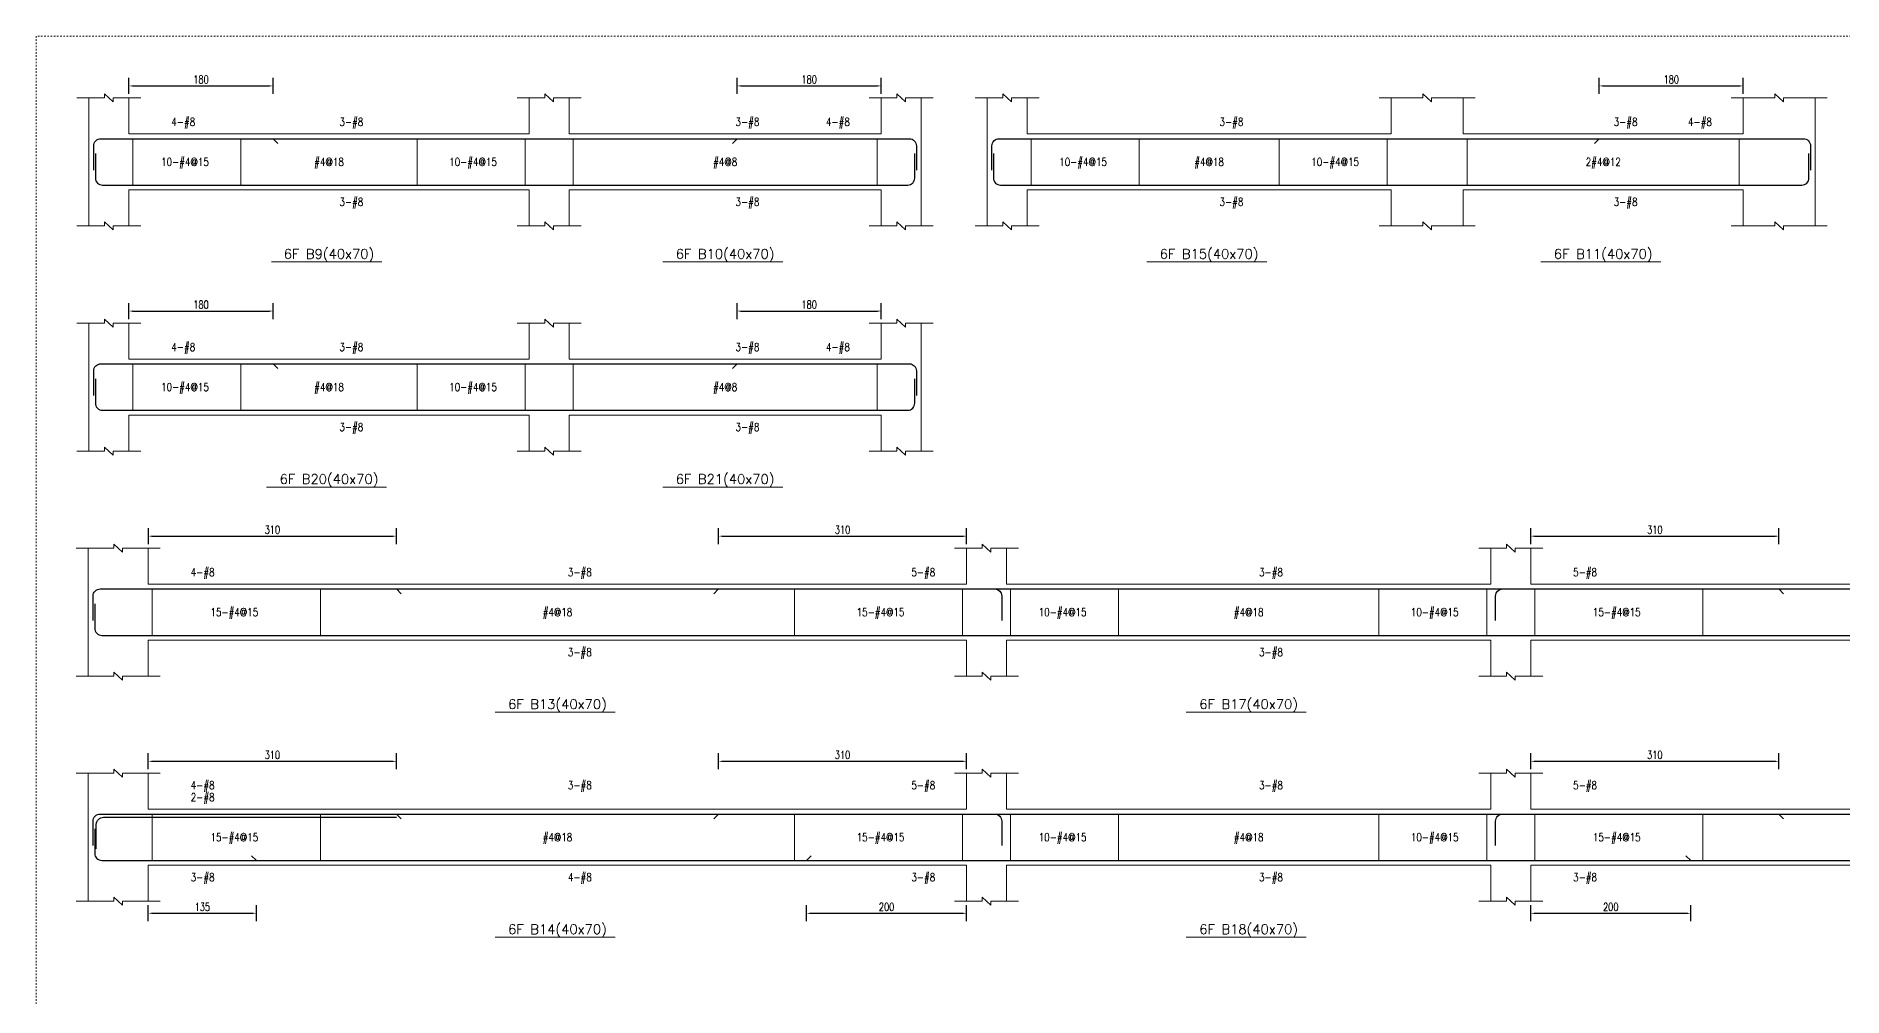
# Model space of a CAD drawing. Header units: millimetres. Extents: x 50 to 17750, y -6050 to -1000.
# Drawn here: x 14250 to 16508, y -2201 to -1000 of the extents above; entities that cross this region are included whole.
import ezdxf
from ezdxf.enums import TextEntityAlignment as Align

# ---------------------------------------------------------------- set-up
doc = ezdxf.new("R2010")
doc.units = ezdxf.units.MM
doc.linetypes.add('DOT', pattern=[4, 2, -2])
for name, color, linetype in [('主筋文字', 3, 'Continuous'), ('主筋文字引線', 3, 'Continuous'), ('主筋線', 1, 'Continuous'), ('剪力筋文字', 3, 'Continuous'), ('剪力筋文字引線', 3, 'Continuous'), ('剪力筋線', 3, 'Continuous'), ('圖框', 132, 'DOT'), ('尺寸標註-字串', 4, 'Continuous'), ('梁柱截斷記號', 3, 'Continuous'), ('梁跨名稱', 3, 'Continuous'), ('梁跨名稱底線', 3, 'Continuous'), ('邊界線', 3, 'Continuous')]:
    doc.layers.add(name, color=color, linetype=linetype)
doc.styles.add('note', font='romans', dxfattribs={"width": 0.75, "height": 10})
doc.styles.add('romanc', font='romanc.shx', dxfattribs={"height": 0.2, "bigfont": 'chineset.shx'})
doc.styles.add('romans', font='romans.shx', dxfattribs={"height": 0.2, "bigfont": 'chineset.shx'})
doc.dimstyles.new('BeamRebarDim', dxfattribs={"dimtxt": 12, "dimasz": 4.5, "dimexe": 10, "dimexo": 1, "dimgap": 3, "dimtad": 1, "dimdec": 0, "dimdsep": 46, "dimtxsty": 'note', "dimcen": 2.5, "dimclrd": 256, "dimclre": 256, "dimclrt": 256, "dimadec": 0, "dimazin": 0, "dimtfac": 1, "dimtmove": 0, "dimatfit": 3, "dimfxl": 1, "dimtolj": 1, "dimarcsym": 0})

# ---------------------------------------------------------------- blocks, each defined once
blk = doc.blocks.new('*D154')
at = {"layer": 'Defpoints', "color": 0}
for p in [(14366.015625, -1073.265625), (14546.015625, -1062.265625), (14546.015625, -1073.265625)]:
    blk.add_point(p, dxfattribs=at)
at = {"layer": '尺寸標註-字串', "lineweight": -2}
for p, q in [((14366.015625, -1072.265625), (14366.015625, -1052.265625)), ((14546.015625, -1072.265625), (14546.015625, -1052.265625)), ((14370.515625, -1062.265625), (14541.515625, -1062.265625))]:
    blk.add_line(p, q, dxfattribs=at)
at = {"layer": '尺寸標註-字串'}
for points in [[(14370.515625, -1061.515625), (14370.515625, -1063.015625), (14366.015625, -1062.265625)], [(14541.515625, -1063.015625), (14541.515625, -1061.515625), (14546.015625, -1062.265625)]]:
    blk.add_solid(points, dxfattribs=at)
at = {"layer": '尺寸標註-字串', "insert": (14456.015625, -1054.220625), "char_height": 10, "attachment_point": 5, "style": 'note'}
blk.add_mtext('\\A1;180', dxfattribs=at)
blk = doc.blocks.new('*D155')
at = {"layer": 'Defpoints', "color": 0}
for p in [(15126.015625, -1073.265625), (15306.015625, -1062.265625), (15306.015625, -1073.265625)]:
    blk.add_point(p, dxfattribs=at)
at = {"layer": '尺寸標註-字串', "lineweight": -2}
for p, q in [((15126.015625, -1072.265625), (15126.015625, -1052.265625)), ((15306.015625, -1072.265625), (15306.015625, -1052.265625)), ((15130.515625, -1062.265625), (15301.515625, -1062.265625))]:
    blk.add_line(p, q, dxfattribs=at)
at = {"layer": '尺寸標註-字串'}
for points in [[(15130.515625, -1061.515625), (15130.515625, -1063.015625), (15126.015625, -1062.265625)], [(15301.515625, -1063.015625), (15301.515625, -1061.515625), (15306.015625, -1062.265625)]]:
    blk.add_solid(points, dxfattribs=at)
at = {"layer": '尺寸標註-字串', "insert": (15216.015625, -1054.220625), "char_height": 10, "attachment_point": 5, "style": 'note'}
blk.add_mtext('\\A1;180', dxfattribs=at)
blk = doc.blocks.new('*D156')
at = {"layer": 'Defpoints', "color": 0}
for p in [(16203.28125, -1073.265625), (16383.28125, -1062.265625), (16383.28125, -1073.265625)]:
    blk.add_point(p, dxfattribs=at)
at = {"layer": '尺寸標註-字串', "lineweight": -2}
for p, q in [((16203.28125, -1072.265625), (16203.28125, -1052.265625)), ((16383.28125, -1072.265625), (16383.28125, -1052.265625)), ((16207.78125, -1062.265625), (16378.78125, -1062.265625))]:
    blk.add_line(p, q, dxfattribs=at)
at = {"layer": '尺寸標註-字串'}
for points in [[(16207.78125, -1061.515625), (16207.78125, -1063.015625), (16203.28125, -1062.265625)], [(16378.78125, -1063.015625), (16378.78125, -1061.515625), (16383.28125, -1062.265625)]]:
    blk.add_solid(points, dxfattribs=at)
at = {"layer": '尺寸標註-字串', "insert": (16293.28125, -1054.220625), "char_height": 10, "attachment_point": 5, "style": 'note'}
blk.add_mtext('\\A1;180', dxfattribs=at)
blk = doc.blocks.new('*D158')
at = {"layer": 'Defpoints', "color": 0}
for p in [(14546, -1343.7), (14366, -1354.7), (14546, -1354.7)]:
    blk.add_point(p, dxfattribs=at)
at = {"layer": '尺寸標註-字串', "lineweight": -2}
for p, q in [((14366, -1353.7), (14366, -1333.7)), ((14370.5, -1343.7), (14541.5, -1343.7)), ((14546, -1353.7), (14546, -1333.7))]:
    blk.add_line(p, q, dxfattribs=at)
at = {"layer": '尺寸標註-字串'}
for points in [[(14370.5, -1343), (14370.5, -1344.5), (14366, -1343.7)], [(14541.5, -1344.5), (14541.5, -1343), (14546, -1343.7)]]:
    blk.add_solid(points, dxfattribs=at)
at = {"layer": '尺寸標註-字串', "insert": (14456, -1335.7), "char_height": 10, "attachment_point": 5, "style": 'note'}
blk.add_mtext('\\A1;180', dxfattribs=at)
blk = doc.blocks.new('*D159')
at = {"layer": 'Defpoints', "color": 0}
for p in [(15306, -1343.7), (15126, -1354.7), (15306, -1354.7)]:
    blk.add_point(p, dxfattribs=at)
at = {"layer": '尺寸標註-字串', "lineweight": -2}
for p, q in [((15126, -1353.7), (15126, -1333.7)), ((15130.5, -1343.7), (15301.5, -1343.7)), ((15306, -1353.7), (15306, -1333.7))]:
    blk.add_line(p, q, dxfattribs=at)
at = {"layer": '尺寸標註-字串'}
for points in [[(15130.5, -1343), (15130.5, -1344.5), (15126, -1343.7)], [(15301.5, -1344.5), (15301.5, -1343), (15306, -1343.7)]]:
    blk.add_solid(points, dxfattribs=at)
at = {"layer": '尺寸標註-字串', "insert": (15216, -1335.7), "char_height": 10, "attachment_point": 5, "style": 'note'}
blk.add_mtext('\\A1;180', dxfattribs=at)
blk = doc.blocks.new('*D160')
at = {"layer": 'Defpoints', "color": 0}
for p in [(14700.234375, -1625.15625), (14390.234375, -1636.15625), (14700.234375, -1636.15625)]:
    blk.add_point(p, dxfattribs=at)
at = {"layer": '尺寸標註-字串', "lineweight": -2}
for p, q in [((14390.234375, -1635.15625), (14390.234375, -1615.15625)), ((14394.734375, -1625.15625), (14695.734375, -1625.15625)), ((14700.234375, -1635.15625), (14700.234375, -1615.15625))]:
    blk.add_line(p, q, dxfattribs=at)
at = {"layer": '尺寸標註-字串'}
for points in [[(14394.734375, -1624.40625), (14394.734375, -1625.90625), (14390.234375, -1625.15625)], [(14695.734375, -1625.90625), (14695.734375, -1624.40625), (14700.234375, -1625.15625)]]:
    blk.add_solid(points, dxfattribs=at)
at = {"layer": '尺寸標註-字串', "insert": (14545.234375, -1617.11125), "char_height": 10, "attachment_point": 5, "style": 'note'}
blk.add_mtext('\\A1;310', dxfattribs=at)
blk = doc.blocks.new('*D161')
at = {"layer": 'Defpoints', "color": 0}
for p in [(15412.734375, -1625.15625), (15102.734375, -1636.15625), (15412.734375, -1636.15625)]:
    blk.add_point(p, dxfattribs=at)
at = {"layer": '尺寸標註-字串', "lineweight": -2}
for p, q in [((15102.734375, -1635.15625), (15102.734375, -1615.15625)), ((15107.234375, -1625.15625), (15408.234375, -1625.15625)), ((15412.734375, -1635.15625), (15412.734375, -1615.15625))]:
    blk.add_line(p, q, dxfattribs=at)
at = {"layer": '尺寸標註-字串'}
for points in [[(15107.234375, -1624.40625), (15107.234375, -1625.90625), (15102.734375, -1625.15625)], [(15408.234375, -1625.90625), (15408.234375, -1624.40625), (15412.734375, -1625.15625)]]:
    blk.add_solid(points, dxfattribs=at)
at = {"layer": '尺寸標註-字串', "insert": (15257.734375, -1617.11125), "char_height": 10, "attachment_point": 5, "style": 'note'}
blk.add_mtext('\\A1;310', dxfattribs=at)
blk = doc.blocks.new('*D162')
at = {"layer": 'Defpoints', "color": 0}
for p in [(16427.734375, -1625.15625), (16117.734375, -1636.15625), (16427.734375, -1636.15625)]:
    blk.add_point(p, dxfattribs=at)
at = {"layer": '尺寸標註-字串', "lineweight": -2}
for p, q in [((16117.734375, -1635.15625), (16117.734375, -1615.15625)), ((16122.234375, -1625.15625), (16423.234375, -1625.15625)), ((16427.734375, -1635.15625), (16427.734375, -1615.15625))]:
    blk.add_line(p, q, dxfattribs=at)
at = {"layer": '尺寸標註-字串'}
for points in [[(16122.234375, -1624.40625), (16122.234375, -1625.90625), (16117.734375, -1625.15625)], [(16423.234375, -1625.90625), (16423.234375, -1624.40625), (16427.734375, -1625.15625)]]:
    blk.add_solid(points, dxfattribs=at)
at = {"layer": '尺寸標註-字串', "insert": (16272.734375, -1617.11125), "char_height": 10, "attachment_point": 5, "style": 'note'}
blk.add_mtext('\\A1;310', dxfattribs=at)
blk = doc.blocks.new('*D164')
at = {"layer": 'Defpoints', "color": 0}
for p in [(14390.2, -1917.6), (14700.2, -1906.6), (14700.2, -1917.6)]:
    blk.add_point(p, dxfattribs=at)
at = {"layer": '尺寸標註-字串', "lineweight": -2}
for p, q in [((14390.2, -1916.6), (14390.2, -1896.6)), ((14394.7, -1906.6), (14695.7, -1906.6)), ((14700.2, -1916.6), (14700.2, -1896.6))]:
    blk.add_line(p, q, dxfattribs=at)
at = {"layer": '尺寸標註-字串'}
for points in [[(14394.7, -1905.9), (14394.7, -1907.4), (14390.2, -1906.6)], [(14695.7, -1907.4), (14695.7, -1905.9), (14700.2, -1906.6)]]:
    blk.add_solid(points, dxfattribs=at)
at = {"layer": '尺寸標註-字串', "insert": (14545.2, -1898.6), "char_height": 10, "attachment_point": 5, "style": 'note'}
blk.add_mtext('\\A1;310', dxfattribs=at)
blk = doc.blocks.new('*D165')
at = {"layer": 'Defpoints', "color": 0}
for p in [(15102.7, -1917.6), (15412.7, -1906.6), (15412.7, -1917.6)]:
    blk.add_point(p, dxfattribs=at)
at = {"layer": '尺寸標註-字串', "lineweight": -2}
for p, q in [((15102.7, -1916.6), (15102.7, -1896.6)), ((15107.2, -1906.6), (15408.2, -1906.6)), ((15412.7, -1916.6), (15412.7, -1896.6))]:
    blk.add_line(p, q, dxfattribs=at)
at = {"layer": '尺寸標註-字串'}
for points in [[(15107.2, -1905.9), (15107.2, -1907.4), (15102.7, -1906.6)], [(15408.2, -1907.4), (15408.2, -1905.9), (15412.7, -1906.6)]]:
    blk.add_solid(points, dxfattribs=at)
at = {"layer": '尺寸標註-字串', "insert": (15257.7, -1898.6), "char_height": 10, "attachment_point": 5, "style": 'note'}
blk.add_mtext('\\A1;310', dxfattribs=at)
blk = doc.blocks.new('*D166')
at = {"layer": 'Defpoints', "color": 0}
for p in [(14525.2, -2096.6), (14390.2, -2107.6), (14525.2, -2107.6)]:
    blk.add_point(p, dxfattribs=at)
at = {"layer": '尺寸標註-字串', "lineweight": -2}
for p, q in [((14390.2, -2106.6), (14390.2, -2086.6)), ((14394.7, -2096.6), (14520.7, -2096.6)), ((14525.2, -2106.6), (14525.2, -2086.6))]:
    blk.add_line(p, q, dxfattribs=at)
at = {"layer": '尺寸標註-字串'}
for points in [[(14394.7, -2095.9), (14394.7, -2097.4), (14390.2, -2096.6)], [(14520.7, -2097.4), (14520.7, -2095.9), (14525.2, -2096.6)]]:
    blk.add_solid(points, dxfattribs=at)
at = {"layer": '尺寸標註-字串', "insert": (14457.7, -2088.6), "char_height": 10, "attachment_point": 5, "style": 'note'}
blk.add_mtext('\\A1;135', dxfattribs=at)
blk = doc.blocks.new('*D167')
at = {"layer": 'Defpoints', "color": 0}
for p in [(15412.7, -2096.6), (15212.7, -2107.6), (15412.7, -2107.6)]:
    blk.add_point(p, dxfattribs=at)
at = {"layer": '尺寸標註-字串', "lineweight": -2}
for p, q in [((15212.7, -2106.6), (15212.7, -2086.6)), ((15217.2, -2096.6), (15408.2, -2096.6)), ((15412.7, -2106.6), (15412.7, -2086.6))]:
    blk.add_line(p, q, dxfattribs=at)
at = {"layer": '尺寸標註-字串'}
for points in [[(15217.2, -2095.9), (15217.2, -2097.4), (15212.7, -2096.6)], [(15408.2, -2097.4), (15408.2, -2095.9), (15412.7, -2096.6)]]:
    blk.add_solid(points, dxfattribs=at)
at = {"layer": '尺寸標註-字串', "insert": (15312.7, -2088.6), "char_height": 10, "attachment_point": 5, "style": 'note'}
blk.add_mtext('\\A1;200', dxfattribs=at)
blk = doc.blocks.new('*D168')
at = {"layer": 'Defpoints', "color": 0}
for p in [(16117.7, -1917.6), (16427.7, -1906.6), (16427.7, -1917.6)]:
    blk.add_point(p, dxfattribs=at)
at = {"layer": '尺寸標註-字串', "lineweight": -2}
for p, q in [((16117.7, -1916.6), (16117.7, -1896.6)), ((16122.2, -1906.6), (16423.2, -1906.6)), ((16427.7, -1916.6), (16427.7, -1896.6))]:
    blk.add_line(p, q, dxfattribs=at)
at = {"layer": '尺寸標註-字串'}
for points in [[(16122.2, -1905.9), (16122.2, -1907.4), (16117.7, -1906.6)], [(16423.2, -1907.4), (16423.2, -1905.9), (16427.7, -1906.6)]]:
    blk.add_solid(points, dxfattribs=at)
at = {"layer": '尺寸標註-字串', "insert": (16272.7, -1898.6), "char_height": 10, "attachment_point": 5, "style": 'note'}
blk.add_mtext('\\A1;310', dxfattribs=at)
blk = doc.blocks.new('*D170')
at = {"layer": 'Defpoints', "color": 0}
for p in [(16317.7, -2096.6), (16117.7, -2107.6), (16317.7, -2107.6)]:
    blk.add_point(p, dxfattribs=at)
at = {"layer": '尺寸標註-字串', "lineweight": -2}
for p, q in [((16117.7, -2106.6), (16117.7, -2086.6)), ((16122.2, -2096.6), (16313.2, -2096.6)), ((16317.7, -2106.6), (16317.7, -2086.6))]:
    blk.add_line(p, q, dxfattribs=at)
at = {"layer": '尺寸標註-字串'}
for points in [[(16122.2, -2095.9), (16122.2, -2097.4), (16117.7, -2096.6)], [(16313.2, -2097.4), (16313.2, -2095.9), (16317.7, -2096.6)]]:
    blk.add_solid(points, dxfattribs=at)
at = {"layer": '尺寸標註-字串', "insert": (16217.7, -2088.6), "char_height": 10, "attachment_point": 5, "style": 'note'}
blk.add_mtext('\\A1;200', dxfattribs=at)

msp = doc.modelspace()

# ---------------------------------------------------------------- linework, layer by layer
at = {"layer": '主筋文字引線', "lineweight": 5}
for points in [[(14406, -1128.3, 0, 1.5, 0), (14406, -1123.8, 0, 0, 0), (14406, -1107.3, 0, 0, 0), (14416, -1107.3, 0, 0, 0)], [(14616, -1128.3, 0, 1.5, 0), (14616, -1123.8, 0, 0, 0), (14616, -1107.3, 0, 0, 0), (14626, -1107.3, 0, 0, 0)], [(15111, -1128.3, 0, 1.5, 0), (15111, -1123.8, 0, 0, 0), (15111, -1107.3, 0, 0, 0), (15121, -1107.3, 0, 0, 0)], [(15221, -1128.3, 0, 1.5, 0), (15221, -1123.8, 0, 0, 0), (15221, -1107.3, 0, 0, 0), (15234, -1107.3, 0, 0, 0)], [(15715.8, -1128.3, 0, 1.5, 0), (15715.8, -1123.8, 0, 0, 0), (15715.8, -1107.3, 0, 0, 0), (15725.8, -1107.3, 0, 0, 0)], [(16208.3, -1128.3, 0, 1.5, 0), (16208.3, -1123.8, 0, 0, 0), (16208.3, -1107.3, 0, 0, 0), (16218.3, -1107.3, 0, 0, 0)], [(16298.3, -1128.3, 0, 1.5, 0), (16298.3, -1123.8, 0, 0, 0), (16298.3, -1107.3, 0, 0, 0), (16311.3, -1107.3, 0, 0, 0)], [(14616, -1186.3, 0, 1.5, 0), (14616, -1190.8, 0, 0, 0), (14616, -1207.3, 0, 0, 0), (14626, -1207.3, 0, 0, 0)], [(15111, -1186.3, 0, 1.5, 0), (15111, -1190.8, 0, 0, 0), (15111, -1207.3, 0, 0, 0), (15121, -1207.3, 0, 0, 0)], [(15715.8, -1186.3, 0, 1.5, 0), (15715.8, -1190.8, 0, 0, 0), (15715.8, -1207.3, 0, 0, 0), (15725.8, -1207.3, 0, 0, 0)], [(16208.3, -1186.3, 0, 1.5, 0), (16208.3, -1190.8, 0, 0, 0), (16208.3, -1207.3, 0, 0, 0), (16218.3, -1207.3, 0, 0, 0)], [(14406, -1409.7, 0, 1.5, 0), (14406, -1405.2, 0, 0, 0), (14406, -1388.7, 0, 0, 0), (14416, -1388.7, 0, 0, 0)], [(14616, -1409.7, 0, 1.5, 0), (14616, -1405.2, 0, 0, 0), (14616, -1388.7, 0, 0, 0), (14626, -1388.7, 0, 0, 0)], [(15111, -1409.7, 0, 1.5, 0), (15111, -1405.2, 0, 0, 0), (15111, -1388.7, 0, 0, 0), (15121, -1388.7, 0, 0, 0)], [(15221, -1409.7, 0, 1.5, 0), (15221, -1405.2, 0, 0, 0), (15221, -1388.7, 0, 0, 0), (15234, -1388.7, 0, 0, 0)], [(14616, -1467.7, 0, 1.5, 0), (14616, -1472.2, 0, 0, 0), (14616, -1488.7, 0, 0, 0), (14626, -1488.7, 0, 0, 0)], [(15111, -1467.7, 0, 1.5, 0), (15111, -1472.2, 0, 0, 0), (15111, -1488.7, 0, 0, 0), (15121, -1488.7, 0, 0, 0)], [(14430.2, -1691.2, 0, 1.5, 0), (14430.2, -1686.7, 0, 0, 0), (14430.2, -1670.2, 0, 0, 0), (14440.2, -1670.2, 0, 0, 0)], [(14901.5, -1691.2, 0, 1.5, 0), (14901.5, -1686.7, 0, 0, 0), (14901.5, -1670.2, 0, 0, 0), (14911.5, -1670.2, 0, 0, 0)], [(15327.7, -1691.2, 0, 1.5, 0), (15327.7, -1686.7, 0, 0, 0), (15327.7, -1670.2, 0, 0, 0), (15340.7, -1670.2, 0, 0, 0)], [(15765.2, -1691.2, 0, 1.5, 0), (15765.2, -1686.7, 0, 0, 0), (15765.2, -1670.2, 0, 0, 0), (15775.2, -1670.2, 0, 0, 0)], [(16157.7, -1691.2, 0, 1.5, 0), (16157.7, -1686.7, 0, 0, 0), (16157.7, -1670.2, 0, 0, 0), (16167.7, -1670.2, 0, 0, 0)], [(14901.5, -1749.2, 0, 1.5, 0), (14901.5, -1753.7, 0, 0, 0), (14901.5, -1770.2, 0, 0, 0), (14911.5, -1770.2, 0, 0, 0)], [(15765.2, -1749.2, 0, 1.5, 0), (15765.2, -1753.7, 0, 0, 0), (15765.2, -1770.2, 0, 0, 0), (15775.2, -1770.2, 0, 0, 0)], [(14430.2, -1972.6, 0, 1.5, 0), (14430.2, -1968.1, 0, 0, 0), (14430.2, -1936.6, 0, 0, 0), (14440.2, -1936.6, 0, 0, 0)], [(14901.5, -1972.6, 0, 1.5, 0), (14901.5, -1968.1, 0, 0, 0), (14901.5, -1936.6, 0, 0, 0), (14911.5, -1936.6, 0, 0, 0)], [(15327.7, -1972.6, 0, 1.5, 0), (15327.7, -1968.1, 0, 0, 0), (15327.7, -1936.6, 0, 0, 0), (15340.7, -1936.6, 0, 0, 0)], [(15765.2, -1972.6, 0, 1.5, 0), (15765.2, -1968.1, 0, 0, 0), (15765.2, -1936.6, 0, 0, 0), (15775.2, -1936.6, 0, 0, 0)], [(16157.7, -1972.6, 0, 1.5, 0), (16157.7, -1968.1, 0, 0, 0), (16157.7, -1936.6, 0, 0, 0), (16167.7, -1936.6, 0, 0, 0)], [(14430.2, -1976.6, 0, 1.5, 0), (14430.2, -1972.1, 0, 0, 0), (14430.2, -1951.6, 0, 0, 0), (14440.2, -1951.6, 0, 0, 0)], [(14430.2, -2030.6, 0, 1.5, 0), (14430.2, -2035.1, 0, 0, 0), (14430.2, -2051.6, 0, 0, 0), (14440.2, -2051.6, 0, 0, 0)], [(14901.5, -2030.6, 0, 1.5, 0), (14901.5, -2035.1, 0, 0, 0), (14901.5, -2051.6, 0, 0, 0), (14911.5, -2051.6, 0, 0, 0)], [(15327.7, -2030.6, 0, 1.5, 0), (15327.7, -2035.1, 0, 0, 0), (15327.7, -2051.6, 0, 0, 0), (15340.7, -2051.6, 0, 0, 0)], [(15765.2, -2030.6, 0, 1.5, 0), (15765.2, -2035.1, 0, 0, 0), (15765.2, -2051.6, 0, 0, 0), (15775.2, -2051.6, 0, 0, 0)], [(16157.7, -2030.6, 0, 1.5, 0), (16157.7, -2035.1, 0, 0, 0), (16157.7, -2051.6, 0, 0, 0), (16167.7, -2051.6, 0, 0, 0)]]:
    msp.add_lwpolyline(points, format="xyseb", dxfattribs=at)
at = {"layer": '主筋線', "lineweight": 30}
for points in [[(14322, -1167.6), (14322, -1137.2, -0.414214), (14330.9, -1128.3), (14366, -1128.3)], [(15306, -1128.3), (15341.1, -1128.3, -0.414214), (15350, -1137.2), (15350, -1167.6)], [(15444.3, -1167.6), (15444.3, -1137.2, -0.414214), (15453.2, -1128.3), (15488.3, -1128.3)], [(16383.3, -1128.3), (16458.4, -1128.3, -0.414214), (16467.3, -1137.2), (16467.3, -1167.6)], [(14324, -1146.9), (14324, -1177.4, 0.414214), (14332.9, -1186.3), (14366, -1186.3)], [(15306, -1186.3), (15339.1, -1186.3, 0.414214), (15348, -1177.4), (15348, -1146.9)], [(15446.3, -1146.9), (15446.3, -1177.4, 0.414214), (15455.2, -1186.3), (15488.3, -1186.3)], [(16383.3, -1186.3), (16456.4, -1186.3, 0.414214), (16465.3, -1177.4), (16465.3, -1146.9)], [(14322, -1449.1), (14322, -1418.6, -0.414214), (14330.9, -1409.7), (14366, -1409.7)], [(15306, -1409.7), (15341.1, -1409.7, -0.414214), (15350, -1418.6), (15350, -1449.1)], [(14324, -1428.3), (14324, -1458.8, 0.414214), (14332.9, -1467.7), (14366, -1467.7)], [(15306, -1467.7), (15339.1, -1467.7, 0.414214), (15348, -1458.8), (15348, -1428.3)], [(14321.2, -1730.5), (14321.2, -1700, -0.414214), (14330.1, -1691.2), (14390.2, -1691.2)], [(15412.7, -1691.2), (15447.8, -1691.2, -0.414214), (15456.7, -1700), (15456.7, -1730.5)], [(16073.7, -1730.5), (16073.7, -1700, -0.414214), (16082.6, -1691.2), (16117.7, -1691.2)], [(14323.2, -1709.8), (14323.2, -1740.3, 0.414214), (14332.1, -1749.2), (14390.2, -1749.2)], [(14321.2, -2012), (14321.2, -1981.5, -0.414214), (14330.1, -1972.6), (14390.2, -1972.6)], [(14325.2, -2016), (14325.2, -1985.5, -0.414214), (14334.1, -1976.6), (14390.2, -1976.6)], [(15412.7, -1972.6), (15447.8, -1972.6, -0.414214), (15456.7, -1981.5), (15456.7, -2012)], [(16073.7, -2012), (16073.7, -1981.5, -0.414214), (16082.6, -1972.6), (16117.7, -1972.6)], [(14323.2, -1991.2), (14323.2, -2021.7, 0.414214), (14332.1, -2030.6), (14390.2, -2030.6)]]:
    msp.add_lwpolyline(points, format="xyb", dxfattribs=at)
for points in [[(14366, -1128.3), (14546, -1128.3)], [(14546, -1128.3), (14866, -1128.3)], [(14546, -1128.3), (14552, -1134.3)], [(14866, -1128.3), (14916, -1128.3)], [(14866, -1128.3), (14916, -1128.3)], [(14916, -1128.3), (15126, -1128.3)], [(15126, -1128.3), (15120, -1134.3)], [(15126, -1128.3), (15306, -1128.3)], [(15488.3, -1128.3), (15943.3, -1128.3)], [(15943.3, -1128.3), (16033.3, -1128.3)], [(15943.3, -1128.3), (16033.3, -1128.3)], [(16033.3, -1128.3), (16203.3, -1128.3)], [(16203.3, -1128.3), (16197.3, -1134.3)], [(16203.3, -1128.3), (16383.3, -1128.3)], [(14366, -1186.3), (14866, -1186.3)], [(14866, -1186.3), (14916, -1186.3)], [(14866, -1186.3), (14916, -1186.3)], [(14916, -1186.3), (15306, -1186.3)], [(15488.3, -1186.3), (15943.3, -1186.3)], [(15943.3, -1186.3), (16033.3, -1186.3)], [(15943.3, -1186.3), (16033.3, -1186.3)], [(16033.3, -1186.3), (16383.3, -1186.3)], [(14366, -1409.7), (14546, -1409.7)], [(14546, -1409.7), (14866, -1409.7)], [(14546, -1409.7), (14552, -1415.7)], [(14866, -1409.7), (14916, -1409.7)], [(14866, -1409.7), (14916, -1409.7)], [(14916, -1409.7), (15126, -1409.7)], [(15126, -1409.7), (15120, -1415.7)], [(15126, -1409.7), (15306, -1409.7)], [(14366, -1467.7), (14866, -1467.7)], [(14866, -1467.7), (14916, -1467.7)], [(14866, -1467.7), (14916, -1467.7)], [(14916, -1467.7), (15306, -1467.7)], [(14390.2, -1691.2), (14700.2, -1691.2)], [(14700.2, -1691.2), (15102.7, -1691.2)], [(14700.2, -1691.2), (14706.2, -1697.2)], [(15102.7, -1691.2), (15096.7, -1697.2)], [(15102.7, -1691.2), (15412.7, -1691.2)], [(15412.7, -1691.2), (15462.7, -1691.2)], [(15412.7, -1691.2), (15462.7, -1691.2)], [(15462.7, -1691.2), (16067.7, -1691.2)], [(16067.7, -1691.2), (16117.7, -1691.2)], [(16067.7, -1691.2), (16117.7, -1691.2)], [(16117.7, -1691.2), (16427.7, -1691.2)], [(16427.7, -1691.2), (16830.2, -1691.2)], [(16427.7, -1691.2), (16433.7, -1697.2)], [(14390.2, -1749.2), (15412.7, -1749.2)], [(15412.7, -1749.2), (15462.7, -1749.2)], [(15412.7, -1749.2), (15462.7, -1749.2)], [(15462.7, -1749.2), (16067.7, -1749.2)], [(16067.7, -1749.2), (16117.7, -1749.2)], [(16067.7, -1749.2), (16117.7, -1749.2)], [(16117.7, -1749.2), (17140.2, -1749.2)], [(14390.2, -1972.6), (14700.2, -1972.6)], [(14390.2, -1976.6), (14700.2, -1976.6)], [(14700.2, -1972.6), (15102.7, -1972.6)], [(14700.2, -1972.6), (14706.2, -1978.6)], [(15102.7, -1972.6), (15096.7, -1978.6)], [(15102.7, -1972.6), (15412.7, -1972.6)], [(15412.7, -1972.6), (15462.7, -1972.6)], [(15412.7, -1972.6), (15462.7, -1972.6)], [(15462.7, -1972.6), (16067.7, -1972.6)], [(16067.7, -1972.6), (16117.7, -1972.6)], [(16067.7, -1972.6), (16117.7, -1972.6)], [(16117.7, -1972.6), (16427.7, -1972.6)], [(16427.7, -1972.6), (16830.2, -1972.6)], [(16427.7, -1972.6), (16433.7, -1978.6)], [(14390.2, -2030.6), (14525.2, -2030.6)], [(14525.2, -2030.6), (14519.2, -2024.6)], [(14525.2, -2030.6), (15212.7, -2030.6)], [(15212.7, -2030.6), (15218.7, -2024.6)], [(15212.7, -2030.6), (15412.7, -2030.6)], [(15412.7, -2030.6), (15462.7, -2030.6)], [(15412.7, -2030.6), (15462.7, -2030.6)], [(15462.7, -2030.6), (16067.7, -2030.6)], [(16067.7, -2030.6), (16117.7, -2030.6)], [(16067.7, -2030.6), (16117.7, -2030.6)], [(16117.7, -2030.6), (16317.7, -2030.6)], [(16317.7, -2030.6), (16311.7, -2024.6)], [(16317.7, -2030.6), (17005.2, -2030.6)]]:
    msp.add_lwpolyline(points, dxfattribs=at)
at = {"layer": '剪力筋文字引線', "lineweight": 5}
for points in [[(14371, -1157.3, 0, 1.5, 0), (14375.5, -1157.3, 0, 0, 0), (14400, -1157.3, 0, 0, 0)], [(14506, -1157.3, 0, 1.5, 0), (14501.5, -1157.3, 0, 0, 0), (14472, -1157.3, 0, 0, 0)], [(14506, -1157.3, 0, 1.5, 0), (14510.5, -1157.3, 0, 0, 0), (14592, -1157.3, 0, 0, 0)], [(14726, -1157.3, 0, 1.5, 0), (14721.5, -1157.3, 0, 0, 0), (14640, -1157.3, 0, 0, 0)], [(14726, -1157.3, 0, 1.5, 0), (14730.5, -1157.3, 0, 0, 0), (14760, -1157.3, 0, 0, 0)], [(14861, -1157.3, 0, 1.5, 0), (14856.5, -1157.3, 0, 0, 0), (14832, -1157.3, 0, 0, 0)], [(14921, -1157.3, 0, 1.5, 0), (14925.5, -1157.3, 0, 0, 0), (15091, -1157.3, 0, 0, 0)], [(15301, -1157.3, 0, 1.5, 0), (15296.5, -1157.3, 0, 0, 0), (15131, -1157.3, 0, 0, 0)], [(15493.3, -1157.3, 0, 1.5, 0), (15497.8, -1157.3, 0, 0, 0), (15522.3, -1157.3, 0, 0, 0)], [(15628.3, -1157.3, 0, 1.5, 0), (15623.8, -1157.3, 0, 0, 0), (15594.3, -1157.3, 0, 0, 0)], [(15628.3, -1157.3, 0, 1.5, 0), (15632.8, -1157.3, 0, 0, 0), (15691.8, -1157.3, 0, 0, 0)], [(15803.3, -1157.3, 0, 1.5, 0), (15798.8, -1157.3, 0, 0, 0), (15739.8, -1157.3, 0, 0, 0)], [(15803.3, -1157.3, 0, 1.5, 0), (15807.8, -1157.3, 0, 0, 0), (15837.3, -1157.3, 0, 0, 0)], [(15938.3, -1157.3, 0, 1.5, 0), (15933.8, -1157.3, 0, 0, 0), (15909.3, -1157.3, 0, 0, 0)], [(16038.3, -1157.3, 0, 1.5, 0), (16042.8, -1157.3, 0, 0, 0), (16180.3, -1157.3, 0, 0, 0)], [(16378.3, -1157.3, 0, 1.5, 0), (16373.8, -1157.3, 0, 0, 0), (16236.3, -1157.3, 0, 0, 0)], [(14371, -1438.7, 0, 1.5, 0), (14375.5, -1438.7, 0, 0, 0), (14400, -1438.7, 0, 0, 0)], [(14506, -1438.7, 0, 1.5, 0), (14501.5, -1438.7, 0, 0, 0), (14472, -1438.7, 0, 0, 0)], [(14506, -1438.7, 0, 1.5, 0), (14510.5, -1438.7, 0, 0, 0), (14592, -1438.7, 0, 0, 0)], [(14726, -1438.7, 0, 1.5, 0), (14721.5, -1438.7, 0, 0, 0), (14640, -1438.7, 0, 0, 0)], [(14726, -1438.7, 0, 1.5, 0), (14730.5, -1438.7, 0, 0, 0), (14760, -1438.7, 0, 0, 0)], [(14861, -1438.7, 0, 1.5, 0), (14856.5, -1438.7, 0, 0, 0), (14832, -1438.7, 0, 0, 0)], [(14921, -1438.7, 0, 1.5, 0), (14925.5, -1438.7, 0, 0, 0), (15091, -1438.7, 0, 0, 0)], [(15301, -1438.7, 0, 1.5, 0), (15296.5, -1438.7, 0, 0, 0), (15131, -1438.7, 0, 0, 0)], [(14395.2, -1720.2, 0, 1.5, 0), (14399.7, -1720.2, 0, 0, 0), (14461.7, -1720.2, 0, 0, 0)], [(14605.2, -1720.2, 0, 1.5, 0), (14600.7, -1720.2, 0, 0, 0), (14533.7, -1720.2, 0, 0, 0)], [(14605.2, -1720.2, 0, 1.5, 0), (14609.7, -1720.2, 0, 0, 0), (14877.5, -1720.2, 0, 0, 0)], [(15197.7, -1720.2, 0, 1.5, 0), (15193.2, -1720.2, 0, 0, 0), (14925.5, -1720.2, 0, 0, 0)], [(15197.7, -1720.2, 0, 1.5, 0), (15202.2, -1720.2, 0, 0, 0), (15269.2, -1720.2, 0, 0, 0)], [(15407.7, -1720.2, 0, 1.5, 0), (15403.2, -1720.2, 0, 0, 0), (15341.2, -1720.2, 0, 0, 0)], [(15467.7, -1720.2, 0, 1.5, 0), (15472.2, -1720.2, 0, 0, 0), (15496.7, -1720.2, 0, 0, 0)], [(15602.7, -1720.2, 0, 1.5, 0), (15598.2, -1720.2, 0, 0, 0), (15568.7, -1720.2, 0, 0, 0)], [(15602.7, -1720.2, 0, 1.5, 0), (15607.2, -1720.2, 0, 0, 0), (15741.2, -1720.2, 0, 0, 0)], [(15927.7, -1720.2, 0, 1.5, 0), (15923.2, -1720.2, 0, 0, 0), (15789.2, -1720.2, 0, 0, 0)], [(15927.7, -1720.2, 0, 1.5, 0), (15932.2, -1720.2, 0, 0, 0), (15961.7, -1720.2, 0, 0, 0)], [(16062.7, -1720.2, 0, 1.5, 0), (16058.2, -1720.2, 0, 0, 0), (16033.7, -1720.2, 0, 0, 0)], [(16122.7, -1720.2, 0, 1.5, 0), (16127.2, -1720.2, 0, 0, 0), (16189.2, -1720.2, 0, 0, 0)], [(16332.7, -1720.2, 0, 1.5, 0), (16328.2, -1720.2, 0, 0, 0), (16261.2, -1720.2, 0, 0, 0)], [(16332.7, -1720.2, 0, 1.5, 0), (16337.2, -1720.2, 0, 0, 0), (16605, -1720.2, 0, 0, 0)], [(14395.2, -2001.6, 0, 1.5, 0), (14399.7, -2001.6, 0, 0, 0), (14461.7, -2001.6, 0, 0, 0)], [(14605.2, -2001.6, 0, 1.5, 0), (14600.7, -2001.6, 0, 0, 0), (14533.7, -2001.6, 0, 0, 0)], [(14605.2, -2001.6, 0, 1.5, 0), (14609.7, -2001.6, 0, 0, 0), (14877.5, -2001.6, 0, 0, 0)], [(15197.7, -2001.6, 0, 1.5, 0), (15193.2, -2001.6, 0, 0, 0), (14925.5, -2001.6, 0, 0, 0)], [(15197.7, -2001.6, 0, 1.5, 0), (15202.2, -2001.6, 0, 0, 0), (15269.2, -2001.6, 0, 0, 0)], [(15407.7, -2001.6, 0, 1.5, 0), (15403.2, -2001.6, 0, 0, 0), (15341.2, -2001.6, 0, 0, 0)], [(15467.7, -2001.6, 0, 1.5, 0), (15472.2, -2001.6, 0, 0, 0), (15496.7, -2001.6, 0, 0, 0)], [(15602.7, -2001.6, 0, 1.5, 0), (15598.2, -2001.6, 0, 0, 0), (15568.7, -2001.6, 0, 0, 0)], [(15602.7, -2001.6, 0, 1.5, 0), (15607.2, -2001.6, 0, 0, 0), (15741.2, -2001.6, 0, 0, 0)], [(15927.7, -2001.6, 0, 1.5, 0), (15923.2, -2001.6, 0, 0, 0), (15789.2, -2001.6, 0, 0, 0)], [(15927.7, -2001.6, 0, 1.5, 0), (15932.2, -2001.6, 0, 0, 0), (15961.7, -2001.6, 0, 0, 0)], [(16062.7, -2001.6, 0, 1.5, 0), (16058.2, -2001.6, 0, 0, 0), (16033.7, -2001.6, 0, 0, 0)], [(16122.7, -2001.6, 0, 1.5, 0), (16127.2, -2001.6, 0, 0, 0), (16189.2, -2001.6, 0, 0, 0)], [(16332.7, -2001.6, 0, 1.5, 0), (16328.2, -2001.6, 0, 0, 0), (16261.2, -2001.6, 0, 0, 0)], [(16332.7, -2001.6, 0, 1.5, 0), (16337.2, -2001.6, 0, 0, 0), (16605, -2001.6, 0, 0, 0)]]:
    msp.add_lwpolyline(points, format="xyseb", dxfattribs=at)
at = {"layer": '剪力筋線', "lineweight": 5}
for points in [[(14371, -1128.1), (14371, -1186.4)], [(14506, -1128.1), (14506, -1186.4)], [(14726, -1128.1), (14726, -1186.4)], [(14861, -1128.1), (14861, -1186.4)], [(14921, -1128.1), (14921, -1186.4)], [(15301, -1128.1), (15301, -1186.4)], [(15493.3, -1128.1), (15493.3, -1186.4)], [(15628.3, -1128.1), (15628.3, -1186.4)], [(15803.3, -1128.1), (15803.3, -1186.4)], [(15938.3, -1128.1), (15938.3, -1186.4)], [(16038.3, -1128.1), (16038.3, -1186.4)], [(16378.3, -1128.1), (16378.3, -1186.4)], [(14371, -1409.5), (14371, -1467.9)], [(14506, -1409.5), (14506, -1467.9)], [(14726, -1409.5), (14726, -1467.9)], [(14861, -1409.5), (14861, -1467.9)], [(14921, -1409.5), (14921, -1467.9)], [(15301, -1409.5), (15301, -1467.9)], [(14395.2, -1691), (14395.2, -1749.3)], [(14605.2, -1691), (14605.2, -1749.3)], [(15197.7, -1691), (15197.7, -1749.3)], [(15407.7, -1691), (15407.7, -1749.3)], [(15467.7, -1691), (15467.7, -1749.3)], [(15602.7, -1691), (15602.7, -1749.3)], [(15927.7, -1691), (15927.7, -1749.3)], [(16062.7, -1691), (16062.7, -1749.3)], [(16122.7, -1691), (16122.7, -1749.3)], [(16332.7, -1691), (16332.7, -1749.3)], [(14395.2, -1972.4), (14395.2, -2030.8)], [(14605.2, -1972.4), (14605.2, -2030.8)], [(15197.7, -1972.4), (15197.7, -2030.8)], [(15407.7, -1972.4), (15407.7, -2030.8)], [(15467.7, -1972.4), (15467.7, -2030.8)], [(15602.7, -1972.4), (15602.7, -2030.8)], [(15927.7, -1972.4), (15927.7, -2030.8)], [(16062.7, -1972.4), (16062.7, -2030.8)], [(16122.7, -1972.4), (16122.7, -2030.8)], [(16332.7, -1972.4), (16332.7, -2030.8)]]:
    msp.add_lwpolyline(points, dxfattribs=at)
at = {"layer": '圖框', "lineweight": 5}
msp.add_lwpolyline([(14250, -3500), (17750, -3500), (17750, -1000), (14250, -1000), (14250, -3500)], dxfattribs=at)
at = {"layer": '梁柱截斷記號', "lineweight": 5}
for points in [[(14301, -1077.3), (14335.6, -1077.3), (14335.6, -1072.3), (14346.4, -1082.3), (14346.4, -1077.3), (14381, -1077.3)], [(14851, -1077.3), (14885.6, -1077.3), (14885.6, -1072.3), (14896.4, -1082.3), (14896.4, -1077.3), (14931, -1077.3)], [(15291, -1077.3), (15325.6, -1077.3), (15325.6, -1072.3), (15336.4, -1082.3), (15336.4, -1077.3), (15371, -1077.3)], [(15423.3, -1077.3), (15457.9, -1077.3), (15457.9, -1072.3), (15468.7, -1082.3), (15468.7, -1077.3), (15503.3, -1077.3)], [(15928.3, -1077.3), (15982.9, -1077.3), (15982.9, -1072.3), (15993.7, -1082.3), (15993.7, -1077.3), (16048.3, -1077.3)], [(16368.3, -1077.3), (16422.9, -1077.3), (16422.9, -1072.3), (16433.7, -1082.3), (16433.7, -1077.3), (16488.3, -1077.3)], [(14301, -1237.3), (14335.6, -1237.3), (14335.6, -1232.3), (14346.4, -1242.3), (14346.4, -1237.3), (14381, -1237.3)], [(14851, -1237.3), (14885.6, -1237.3), (14885.6, -1232.3), (14896.4, -1242.3), (14896.4, -1237.3), (14931, -1237.3)], [(15291, -1237.3), (15325.6, -1237.3), (15325.6, -1232.3), (15336.4, -1242.3), (15336.4, -1237.3), (15371, -1237.3)], [(15423.3, -1237.3), (15457.9, -1237.3), (15457.9, -1232.3), (15468.7, -1242.3), (15468.7, -1237.3), (15503.3, -1237.3)], [(15928.3, -1237.3), (15982.9, -1237.3), (15982.9, -1232.3), (15993.7, -1242.3), (15993.7, -1237.3), (16048.3, -1237.3)], [(16368.3, -1237.3), (16422.9, -1237.3), (16422.9, -1232.3), (16433.7, -1242.3), (16433.7, -1237.3), (16488.3, -1237.3)], [(14301, -1358.7), (14335.6, -1358.7), (14335.6, -1353.7), (14346.4, -1363.7), (14346.4, -1358.7), (14381, -1358.7)], [(14851, -1358.7), (14885.6, -1358.7), (14885.6, -1353.7), (14896.4, -1363.7), (14896.4, -1358.7), (14931, -1358.7)], [(15291, -1358.7), (15325.6, -1358.7), (15325.6, -1353.7), (15336.4, -1363.7), (15336.4, -1358.7), (15371, -1358.7)], [(14301, -1518.7), (14335.6, -1518.7), (14335.6, -1513.7), (14346.4, -1523.7), (14346.4, -1518.7), (14381, -1518.7)], [(14851, -1518.7), (14885.6, -1518.7), (14885.6, -1513.7), (14896.4, -1523.7), (14896.4, -1518.7), (14931, -1518.7)], [(15291, -1518.7), (15325.6, -1518.7), (15325.6, -1513.7), (15336.4, -1523.7), (15336.4, -1518.7), (15371, -1518.7)], [(14300.2, -1640.2), (14347.3, -1640.2), (14347.3, -1635.2), (14358.1, -1645.2), (14358.1, -1640.2), (14405.2, -1640.2)], [(15397.7, -1640.2), (15432.3, -1640.2), (15432.3, -1635.2), (15443.1, -1645.2), (15443.1, -1640.2), (15477.7, -1640.2)], [(16052.7, -1640.2), (16087.3, -1640.2), (16087.3, -1635.2), (16098.1, -1645.2), (16098.1, -1640.2), (16132.7, -1640.2)], [(14300.2, -1800.2), (14347.3, -1800.2), (14347.3, -1795.2), (14358.1, -1805.2), (14358.1, -1800.2), (14405.2, -1800.2)], [(15397.7, -1800.2), (15432.3, -1800.2), (15432.3, -1795.2), (15443.1, -1805.2), (15443.1, -1800.2), (15477.7, -1800.2)], [(16052.7, -1800.2), (16087.3, -1800.2), (16087.3, -1795.2), (16098.1, -1805.2), (16098.1, -1800.2), (16132.7, -1800.2)], [(14300.2, -1921.6), (14347.3, -1921.6), (14347.3, -1916.6), (14358.1, -1926.6), (14358.1, -1921.6), (14405.2, -1921.6)], [(15397.7, -1921.6), (15432.3, -1921.6), (15432.3, -1916.6), (15443.1, -1926.6), (15443.1, -1921.6), (15477.7, -1921.6)], [(16052.7, -1921.6), (16087.3, -1921.6), (16087.3, -1916.6), (16098.1, -1926.6), (16098.1, -1921.6), (16132.7, -1921.6)], [(14300.2, -2081.6), (14347.3, -2081.6), (14347.3, -2076.6), (14358.1, -2086.6), (14358.1, -2081.6), (14405.2, -2081.6)], [(15397.7, -2081.6), (15432.3, -2081.6), (15432.3, -2076.6), (15443.1, -2086.6), (15443.1, -2081.6), (15477.7, -2081.6)], [(16052.7, -2081.6), (16087.3, -2081.6), (16087.3, -2076.6), (16098.1, -2086.6), (16098.1, -2081.6), (16132.7, -2081.6)]]:
    msp.add_lwpolyline(points, dxfattribs=at)
at = {"layer": '梁跨名稱底線', "lineweight": 5}
for points in [[(14544, -1282.3), (14682, -1282.3)], [(15033, -1282.3), (15183, -1282.3)], [(15637.8, -1282.3), (15787.8, -1282.3)], [(16130.3, -1282.3), (16280.3, -1282.3)], [(14538, -1563.7), (14688, -1563.7)], [(15033, -1563.7), (15183, -1563.7)], [(14823.5, -1845.2), (14973.5, -1845.2)], [(15687.2, -1845.2), (15837.2, -1845.2)], [(14823.5, -2126.6), (14973.5, -2126.6)], [(15687.2, -2126.6), (15837.2, -2126.6)]]:
    msp.add_lwpolyline(points, dxfattribs=at)
at = {"layer": '邊界線', "lineweight": 5}
for points in [[(14316, -1122.3), (14316, -1077.3)], [(14366, -1077.3), (14366, -1122.3)], [(14866, -1122.3), (14866, -1077.3)], [(14916, -1122.3), (14916, -1077.3)], [(15306, -1122.3), (15306, -1077.3)], [(15356, -1122.3), (15356, -1077.3)], [(15438.3, -1122.3), (15438.3, -1077.3)], [(15488.3, -1077.3), (15488.3, -1122.3)], [(15943.3, -1122.3), (15943.3, -1077.3)], [(16033.3, -1122.3), (16033.3, -1077.3)], [(16383.3, -1122.3), (16383.3, -1077.3)], [(16473.3, -1122.3), (16473.3, -1077.3)], [(14316, -1192.3), (14316, -1122.3)], [(14366, -1122.3), (14866, -1122.3)], [(14916, -1122.3), (15306, -1122.3)], [(15356, -1192.3), (15356, -1122.3)], [(15438.3, -1192.3), (15438.3, -1122.3)], [(15488.3, -1122.3), (15943.3, -1122.3)], [(16033.3, -1122.3), (16383.3, -1122.3)], [(16473.3, -1192.3), (16473.3, -1122.3)], [(14316, -1237.3), (14316, -1192.3)], [(14366, -1237.3), (14366, -1192.3)], [(14366, -1192.3), (14866, -1192.3)], [(14866, -1237.3), (14866, -1192.3)], [(14916, -1237.3), (14916, -1192.3)], [(14916, -1192.3), (15306, -1192.3)], [(15306, -1237.3), (15306, -1192.3)], [(15356, -1237.3), (15356, -1192.3)], [(15438.3, -1237.3), (15438.3, -1192.3)], [(15488.3, -1237.3), (15488.3, -1192.3)], [(15488.3, -1192.3), (15943.3, -1192.3)], [(15943.3, -1237.3), (15943.3, -1192.3)], [(16033.3, -1237.3), (16033.3, -1192.3)], [(16033.3, -1192.3), (16383.3, -1192.3)], [(16383.3, -1237.3), (16383.3, -1192.3)], [(16473.3, -1237.3), (16473.3, -1192.3)], [(14316, -1403.7), (14316, -1358.7)], [(14366, -1358.7), (14366, -1403.7)], [(14866, -1403.7), (14866, -1358.7)], [(14916, -1403.7), (14916, -1358.7)], [(15306, -1403.7), (15306, -1358.7)], [(15356, -1403.7), (15356, -1358.7)], [(14316, -1473.7), (14316, -1403.7)], [(14366, -1403.7), (14866, -1403.7)], [(14916, -1403.7), (15306, -1403.7)], [(15356, -1473.7), (15356, -1403.7)], [(14316, -1518.7), (14316, -1473.7)], [(14366, -1518.7), (14366, -1473.7)], [(14366, -1473.7), (14866, -1473.7)], [(14866, -1518.7), (14866, -1473.7)], [(14916, -1518.7), (14916, -1473.7)], [(14916, -1473.7), (15306, -1473.7)], [(15306, -1518.7), (15306, -1473.7)], [(15356, -1518.7), (15356, -1473.7)], [(14315.2, -1685.2), (14315.2, -1640.2)], [(14390.2, -1640.2), (14390.2, -1685.2)], [(15412.7, -1685.2), (15412.7, -1640.2)], [(15462.7, -1685.2), (15462.7, -1640.2)], [(16067.7, -1685.2), (16067.7, -1640.2)], [(16117.7, -1685.2), (16117.7, -1640.2)], [(14315.2, -1755.2), (14315.2, -1685.2)], [(14390.2, -1685.2), (15412.7, -1685.2)], [(15462.7, -1685.2), (16067.7, -1685.2)], [(16117.7, -1685.2), (17140.2, -1685.2)], [(14315.2, -1800.2), (14315.2, -1755.2)], [(14390.2, -1800.2), (14390.2, -1755.2)], [(14390.2, -1755.2), (15412.7, -1755.2)], [(15412.7, -1800.2), (15412.7, -1755.2)], [(15462.7, -1800.2), (15462.7, -1755.2)], [(15462.7, -1755.2), (16067.7, -1755.2)], [(16067.7, -1800.2), (16067.7, -1755.2)], [(16117.7, -1800.2), (16117.7, -1755.2)], [(16117.7, -1755.2), (17140.2, -1755.2)], [(14315.2, -1966.6), (14315.2, -1921.6)], [(14390.2, -1921.6), (14390.2, -1966.6)], [(15412.7, -1966.6), (15412.7, -1921.6)], [(15462.7, -1966.6), (15462.7, -1921.6)], [(16067.7, -1966.6), (16067.7, -1921.6)], [(16117.7, -1966.6), (16117.7, -1921.6)], [(14315.2, -2036.6), (14315.2, -1966.6)], [(14390.2, -1966.6), (15412.7, -1966.6)], [(15462.7, -1966.6), (16067.7, -1966.6)], [(16117.7, -1966.6), (17140.2, -1966.6)], [(14315.2, -2081.6), (14315.2, -2036.6)], [(14390.2, -2081.6), (14390.2, -2036.6)], [(14390.2, -2036.6), (15412.7, -2036.6)], [(15412.7, -2081.6), (15412.7, -2036.6)], [(15462.7, -2081.6), (15462.7, -2036.6)], [(15462.7, -2036.6), (16067.7, -2036.6)], [(16067.7, -2081.6), (16067.7, -2036.6)], [(16117.7, -2081.6), (16117.7, -2036.6)], [(16117.7, -2036.6), (17140.2, -2036.6)]]:
    msp.add_lwpolyline(points, dxfattribs=at)

# ---------------------------------------------------------------- texts
at = {"layer": '主筋文字', "style": 'romans', "width": 0.8}
for s, p in [('4-#8', (14419, -1107.3)), ('3-#8', (14629, -1107.3)), ('3-#8', (15124, -1107.3)), ('4-#8', (15237, -1107.3)), ('3-#8', (15728.8, -1107.3)), ('3-#8', (16221.3, -1107.3)), ('4-#8', (16314.3, -1107.3)), ('3-#8', (14629, -1207.3)), ('3-#8', (15124, -1207.3)), ('3-#8', (15728.8, -1207.3)), ('3-#8', (16221.3, -1207.3)), ('4-#8', (14419, -1388.7)), ('3-#8', (14629, -1388.7)), ('3-#8', (15124, -1388.7)), ('4-#8', (15237, -1388.7)), ('3-#8', (14629, -1488.7)), ('3-#8', (15124, -1488.7)), ('4-#8', (14443.2, -1670.2)), ('3-#8', (14914.5, -1670.2)), ('5-#8', (15343.7, -1670.2)), ('3-#8', (15778.2, -1670.2)), ('5-#8', (16170.7, -1670.2)), ('3-#8', (14914.5, -1770.2)), ('3-#8', (15778.2, -1770.2)), ('4-#8', (14443.2, -1936.6)), ('3-#8', (14914.5, -1936.6)), ('5-#8', (15343.7, -1936.6)), ('3-#8', (15778.2, -1936.6)), ('5-#8', (16170.7, -1936.6)), ('2-#8', (14443.2, -1951.6)), ('3-#8', (14443.2, -2051.6)), ('4-#8', (14914.5, -2051.6)), ('3-#8', (15343.7, -2051.6)), ('3-#8', (15778.2, -2051.6)), ('3-#8', (16170.7, -2051.6))]:
    msp.add_text(s, height=10, dxfattribs=at).set_placement(p, align=Align.MIDDLE_LEFT)
at = {"layer": '剪力筋文字', "style": 'romans', "width": 0.8}
for s, p in [('10-#4@15', (14436, -1162.3)), ('#4@18', (14616, -1162.3)), ('10-#4@15', (14796, -1162.3)), ('#4@8', (15111, -1162.3)), ('10-#4@15', (15558.3, -1162.3)), ('#4@18', (15715.8, -1162.3)), ('10-#4@15', (15873.3, -1162.3)), ('2#4@12', (16208.3, -1162.3)), ('10-#4@15', (14436, -1443.7)), ('#4@18', (14616, -1443.7)), ('10-#4@15', (14796, -1443.7)), ('#4@8', (15111, -1443.7)), ('15-#4@15', (14497.7, -1725.2)), ('#4@18', (14901.5, -1725.2)), ('15-#4@15', (15305.2, -1725.2)), ('10-#4@15', (15532.7, -1725.2)), ('#4@18', (15765.2, -1725.2)), ('10-#4@15', (15997.7, -1725.2)), ('15-#4@15', (16225.2, -1725.2)), ('15-#4@15', (14497.7, -2006.6)), ('#4@18', (14901.5, -2006.6)), ('15-#4@15', (15305.2, -2006.6)), ('10-#4@15', (15532.7, -2006.6)), ('#4@18', (15765.2, -2006.6)), ('10-#4@15', (15997.7, -2006.6)), ('15-#4@15', (16225.2, -2006.6))]:
    msp.add_text(s, height=10, dxfattribs=at).set_placement(p, align=Align.CENTER)
at = {"layer": '梁跨名稱', "style": 'romanc'}
for s, p in [('6F B9(40x70)', (14616, -1278.3)), ('6F B10(40x70)', (15111, -1278.3)), ('6F B15(40x70)', (15715.8, -1278.3)), ('6F B11(40x70)', (16208.3, -1278.3)), ('6F B20(40x70)', (14616, -1559.7)), ('6F B21(40x70)', (15111, -1559.7)), ('6F B13(40x70)', (14901.5, -1841.2)), ('6F B17(40x70)', (15765.2, -1841.2)), ('6F B14(40x70)', (14901.5, -2122.6)), ('6F B18(40x70)', (15765.2, -2122.6))]:
    msp.add_text(s, height=12, dxfattribs=at).set_placement(p, align=Align.CENTER)

# ---------------------------------------------------------------- dimensions: what is measured, and where the dimension line sits
at = {"layer": '尺寸標註-字串'}
for base, p1, p2, picture, middle in [((14546, -1062.3), (14366, -1073.3), (14546, -1073.3), '*D154', (14456, -1054.2)), ((15306, -1062.3), (15126, -1073.3), (15306, -1073.3), '*D155', (15216, -1054.2)), ((16383.3, -1062.3), (16203.3, -1073.3), (16383.3, -1073.3), '*D156', (16293.3, -1054.2)), ((14546, -1343.7), (14366, -1354.7), (14546, -1354.7), '*D158', (14456, -1335.7)), ((15306, -1343.7), (15126, -1354.7), (15306, -1354.7), '*D159', (15216, -1335.7)), ((14700.2, -1625.2), (14390.2, -1636.2), (14700.2, -1636.2), '*D160', (14545.2, -1617.1)), ((15412.7, -1625.2), (15102.7, -1636.2), (15412.7, -1636.2), '*D161', (15257.7, -1617.1)), ((16427.7, -1625.2), (16117.7, -1636.2), (16427.7, -1636.2), '*D162', (16272.7, -1617.1)), ((14700.2, -1906.6), (14390.2, -1917.6), (14700.2, -1917.6), '*D164', (14545.2, -1898.6)), ((15412.7, -1906.6), (15102.7, -1917.6), (15412.7, -1917.6), '*D165', (15257.7, -1898.6)), ((16427.7, -1906.6), (16117.7, -1917.6), (16427.7, -1917.6), '*D168', (16272.7, -1898.6)), ((14525.2, -2096.6), (14390.2, -2107.6), (14525.2, -2107.6), '*D166', (14457.7, -2088.6)), ((15412.7, -2096.6), (15212.7, -2107.6), (15412.7, -2107.6), '*D167', (15312.7, -2088.6)), ((16317.7, -2096.6), (16117.7, -2107.6), (16317.7, -2107.6), '*D170', (16217.7, -2088.6))]:
    dim = msp.add_linear_dim(base=base, p1=p1, p2=p2, dimstyle='BeamRebarDim', dxfattribs=at)
    dim.commit()
    dim.dimension.update_dxf_attribs({"geometry": picture, "text_midpoint": middle})

doc.saveas('drawing.dxf')
